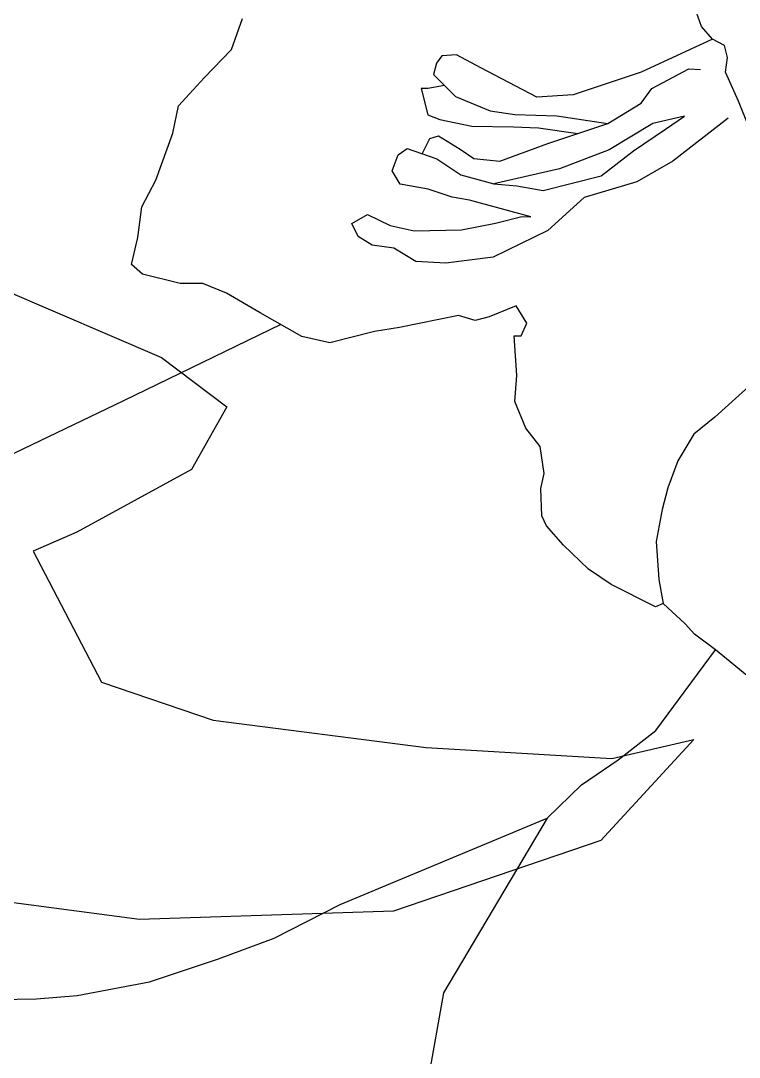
# Model space of a CAD drawing. Header units: millimetres. Extents: x 607619 to 1211550, y 1310734 to 2622648.
# Drawn here: x 607655.8091 to 607655.9989, y 1311007.0329 to 1311007.3067 of the extents above; entities that cross this region are included whole.
import ezdxf

# ---------------------------------------------------------------- set-up
doc = ezdxf.new("R2010")
doc.units = ezdxf.units.MM
doc.layers.add('elenarbi-free_blocks', color=7, linetype='Continuous')

# ---------------------------------------------------------------- blocks, each defined once
blk = doc.blocks.new('A$C20C8591F')
at = {"layer": 'elenarbi-free_blocks', "color": 90}
blk.add_lwpolyline([(21.054, 7.5912), (21.6497, 7.0087), (21.728, 6.7295), (22.3765, 6.4502), (22.6449, 6.2491), (22.4995, 5.9922), (22.0299, 5.7352), (21.851, 5.6571), (22.1305, 5.1208), (22.589, 4.9645), (23.4612, 4.8527), (24.2216, 4.8081), (24.5571, 4.8863), (24.5571, 4.8863), (24.1769, 4.4729), (23.327, 4.1825), (22.2871, 4.149), (20.2519, 4.4171), (19.4579, 4.7299), (19.3796, 4.9645), (19.3014, 5.1097)], dxfattribs=at)
blk = doc.blocks.new('A$C69433AA9')
at = {"layer": 'elenarbi-free_blocks', "color": 82}
for p, q in [((4.7971, 12.2567), (3.506, 11.6333)), ((3.506, 11.6333), (2.5454, 11.1695)), ((7.8694, 8.9315), (8.3588, 9.5918)), ((7.5604, 8.6913), (7.8694, 8.9315)), ((7.2599, 8.4855), (7.5604, 8.6913)), ((6.9784, 8.2138), (7.2599, 8.4855)), ((5.8576, 7.7459), (6.9784, 8.2138)), ((6.9784, 8.2138), (6.13, 6.7815)), ((5.2824, 7.5057), (5.8576, 7.7459)), ((4.7416, 7.2313), (5.2824, 7.5057)), ((4.2866, 7.0598), (4.7416, 7.2313)), ((3.72, 6.8711), (4.2866, 7.0598)), ((3.1277, 6.7596), (3.72, 6.8711)), ((1.6028, 6.7118), (2.7929, 6.7339)), ((2.7929, 6.7339), (3.1277, 6.7596)), ((6.13, 6.7815), (5.8882, 5.4361))]:
    blk.add_line(p, q, dxfattribs=at)
at = {"layer": 'elenarbi-free_blocks', "color": 211}
for p, q in [((8.1092, 9.8059), (7.9299, 9.9723)), ((8.1853, 9.7214), (8.1092, 9.8059)), ((8.3588, 9.5918), (8.1853, 9.7214)), ((8.6448, 9.3563), (8.3588, 9.5918))]:
    blk.add_line(p, q, dxfattribs=at)
for points in [[(10.2344, 12.2611), (10.0428, 12.4223), (10.0428, 12.4758), (10.0187, 12.5186), (9.9491, 12.5881), (9.8741, 12.6577), (9.775, 12.6898), (9.7054, 12.7594), (9.6137, 12.7999), (9.4638, 12.8213), (9.3486, 12.8508), (9.1906, 12.8722), (9.0941, 12.9417), (9.0486, 13.0086), (8.8787, 13.2582), (8.5454, 14.0863), (8.4405, 14.3244), (8.4547, 14.4449), (8.4311, 14.5442), (8.3341, 14.5962), (8.2442, 14.6978), (8.2014, 14.812)], [(8.746, 11.8522), (8.353, 11.4989), (8.1804, 11.3582), (8.0487, 11.1405), (7.967, 10.9182), (7.9216, 10.7412), (7.8709, 10.4804), (7.8936, 10.1673), (7.9299, 9.9723), (7.8664, 9.9451), (7.5031, 10.1265), (7.3169, 10.2535), (7.1125, 10.4486), (6.9717, 10.6074), (6.9354, 10.6891), (6.9261, 10.9134), (6.9534, 11.0358), (6.9216, 11.2581), (6.8035, 11.4078), (6.7127, 11.6256), (6.7309, 11.8388), (6.7078, 12.1651), (6.7649, 12.1651), (6.8106, 12.2679), (6.7249, 12.4106), (6.502, 12.3193), (6.3877, 12.2907), (6.2506, 12.3307), (5.7686, 12.2338), (5.5629, 12.1996), (5.1972, 12.1082), (4.9686, 12.1596), (4.6257, 12.3537), (4.3514, 12.5136), (4.1571, 12.5935), (3.9723, 12.5935), (3.6637, 12.6688), (3.5723, 12.7487), (3.6237, 12.9714), (3.658, 13.2225), (3.7723, 13.4395), (3.9121, 13.8237), (3.9569, 14.0478), (4.1685, 14.2783), (4.3929, 14.5089), (4.4826, 14.7651)]]:
    blk.add_lwpolyline(points, dxfattribs=at)
at = {"layer": 'elenarbi-free_blocks'}
for points in [[(8.3341, 14.5962), (7.7485, 14.3246), (7.1923, 14.1394), (6.8925, 14.1209), (6.4345, 14.3587), (6.2368, 14.4667), (6.1162, 14.4574), (6.073, 14.3988), (6.0482, 14.3062), (6.2275, 14.124), (6.5118, 14.0067), (6.7127, 13.9789), (7.0588, 13.9666), (7.4757, 13.9041)], [(5.9532, 13.6566), (6.0171, 13.7806), (6.0882, 13.8022), (6.2643, 13.6942), (6.3787, 13.617), (6.5919, 13.5954), (6.9844, 13.7405), (7.4757, 13.9041), (7.7485, 14.0715), (7.8351, 14.1919), (8.1379, 14.3524), (8.2337, 14.3462)], [(6.1379, 14.2151), (6.0019, 14.1919), (5.9463, 14.1919), (6.0019, 13.9758), (6.0977, 13.9357), (6.3604, 13.8832), (6.7034, 13.8771), (6.9074, 13.8678), (7.2301, 13.8223)], [(8.4605, 13.9484), (8.0069, 13.5965), (7.7119, 13.425), (7.2804, 13.2974), (6.9842, 13.0278), (6.535, 12.8079), (6.1475, 12.7595), (5.901, 12.7727), (5.7228, 12.8839), (5.5435, 12.9086), (5.4292, 12.9796), (5.3767, 13.0846), (5.5065, 13.1587), (5.6919, 13.0692), (5.8897, 13.026), (6.276, 13.0321), (6.5541, 13.0877), (6.7704, 13.1433), (6.8446, 13.1402), (6.3408, 13.276), (6.1987, 13.3007), (6.004, 13.3655), (5.7753, 13.4057), (5.7073, 13.5168), (5.7569, 13.6473), (5.8311, 13.6998), (6.0752, 13.6134), (6.2699, 13.4837), (6.5419, 13.4096), (6.7304, 13.3942), (6.9467, 13.354), (7.4203, 13.4744), (7.6861, 13.6812), (7.9488, 13.8572), (8.1033, 13.9653), (7.8437, 13.9035), (7.4852, 13.6874), (7.0804, 13.5331), (6.5419, 13.4096)]]:
    blk.add_lwpolyline(points, dxfattribs=at)

msp = doc.modelspace()

# ---------------------------------------------------------------- block references
at = {"color": 7, "lineweight": 0}
for name, p, xscale, yscale, zscale in [('A$C20C8591F', (607654.40334, 1311006.80177), 0.06448473071309854, 0.06448473071309854, 0.06448473071309854), ('A$C69433AA9', (607655.72319, 1311006.83125), 0.03224236536951503, 0.03224236536951503, 0.03224236536951503)]:
    msp.add_blockref(name, p, dxfattribs=dict(at, xscale=xscale, yscale=yscale, zscale=zscale))

doc.saveas('drawing.dxf')
